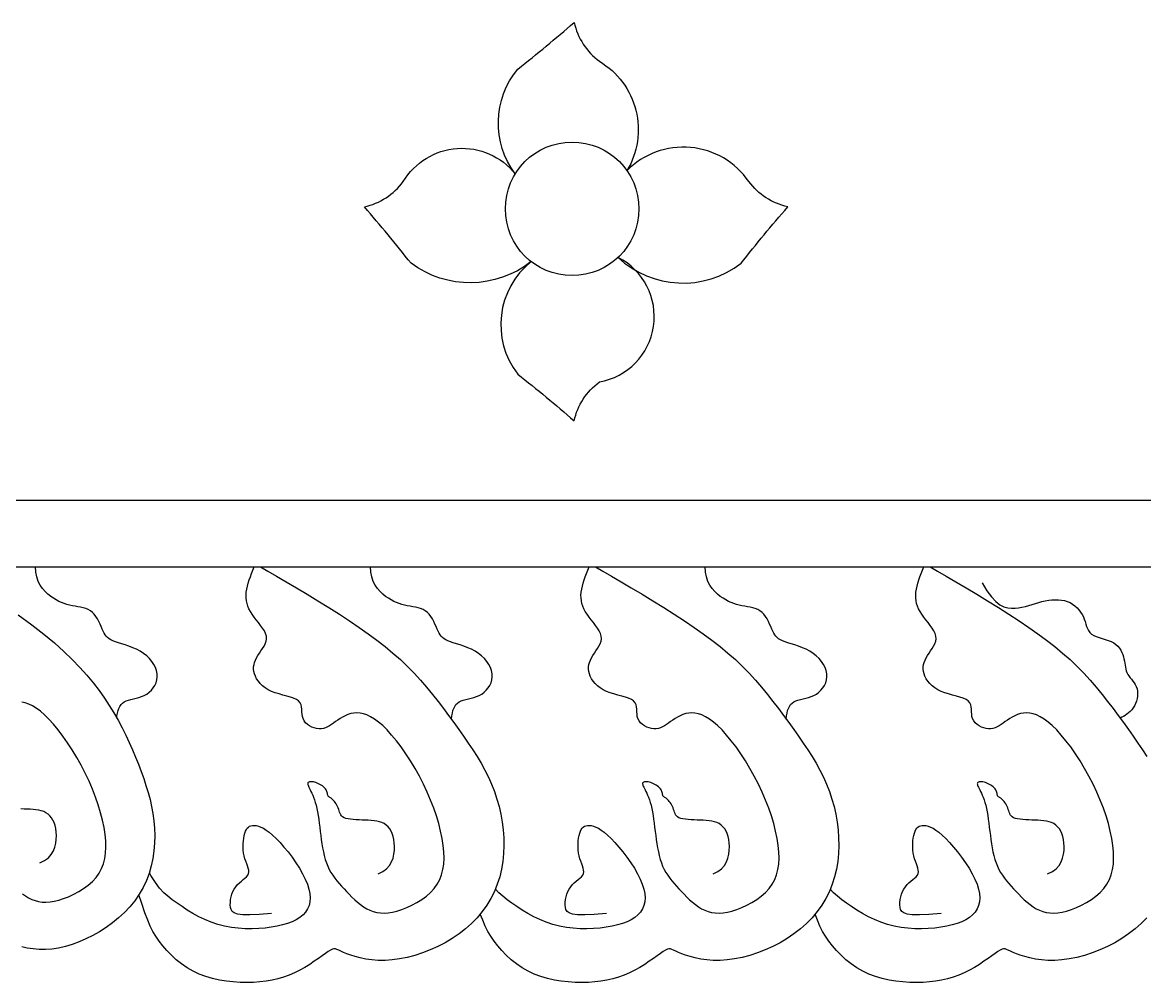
# Model space of a CAD drawing. Extents: x 1546 to 2300, y 2585 to 3453.
# Drawn here: x 1977.7 to 2144, y 2771.5 to 2913.7 of the extents above; entities that cross this region are included whole.
import ezdxf

# ---------------------------------------------------------------- set-up
doc = ezdxf.new("R2010")
doc.units = 0
doc.header["$LTSCALE"] = 100
doc.header["$MEASUREMENT"] = 0
for name, color, linetype in [('3', 3, 'CONTINUOUS'), ('4', 4, 'CONTINUOUS'), ('7', 7, 'CONTINUOUS')]:
    doc.layers.add(name, color=color, linetype=linetype)

msp = doc.modelspace()

# ---------------------------------------------------------------- linework, layer by layer
at = {"layer": '3'}
for points in [[(1991.67, 2810.67), (1991.71, 2811), (1991.78, 2811.4), (1991.87, 2811.77), (1991.99, 2812.1), (1992.13, 2812.4), (1992.31, 2812.66), (1992.52, 2812.88), (1992.77, 2813.06), (1993.07, 2813.2), (1993.4, 2813.32), (1993.77, 2813.41), (1994.15, 2813.5), (1994.55, 2813.59), (1994.95, 2813.7), (1995.35, 2813.84), (1995.75, 2814.01), (1996.13, 2814.22), (1996.48, 2814.49), (1996.81, 2814.79), (1997.09, 2815.13), (1997.33, 2815.5), (1997.51, 2815.9), (1997.64, 2816.32), (1997.69, 2816.76), (1997.67, 2817.22), (1997.57, 2817.69), (1997.41, 2818.16), (1997.18, 2818.62), (1996.88, 2819.07), (1996.53, 2819.49), (1996.12, 2819.89), (1995.66, 2820.25), (1995.16, 2820.57), (1994.62, 2820.85), (1994.06, 2821.09), (1993.49, 2821.31), (1992.94, 2821.5), (1992.41, 2821.67), (1991.92, 2821.83), (1991.48, 2821.97), (1991.11, 2822.12), (1990.8, 2822.26), (1990.54, 2822.42), (1990.32, 2822.59), (1990.13, 2822.78), (1989.97, 2822.99), (1989.82, 2823.24), (1989.67, 2823.52), (1989.52, 2823.85), (1989.37, 2824.21), (1989.2, 2824.59), (1989.02, 2824.97), (1988.82, 2825.35), (1988.6, 2825.71), (1988.35, 2826.04), (1988.08, 2826.32), (1987.77, 2826.55), (1987.44, 2826.74), (1987.08, 2826.88), (1986.7, 2827), (1986.31, 2827.09), (1985.91, 2827.16), (1985.51, 2827.24), (1985.1, 2827.31), (1984.7, 2827.4), (1984.3, 2827.5), (1983.9, 2827.63), (1983.5, 2827.78), (1983.11, 2827.95), (1982.7, 2828.16), (1982.3, 2828.41), (1981.89, 2828.69), (1981.48, 2829.02), (1981.07, 2829.4), (1980.69, 2829.84), (1980.35, 2830.34), (1980.05, 2830.92), (1979.83, 2831.57), (1979.68, 2832.3), (1979.63, 2833.13)], [(2030.4, 2787.58), (2031.1, 2787.92), (2031.66, 2788.33), (2032.09, 2788.81), (2032.4, 2789.35), (2032.62, 2789.91), (2032.76, 2790.49), (2032.82, 2791.06), (2032.84, 2791.63), (2032.81, 2792.16), (2032.75, 2792.66), (2032.64, 2793.12), (2032.51, 2793.54), (2032.33, 2793.93), (2032.13, 2794.27), (2031.88, 2794.56), (2031.61, 2794.81), (2031.3, 2795.02), (2030.97, 2795.18), (2030.6, 2795.3), (2030.22, 2795.39), (2029.81, 2795.45), (2029.39, 2795.5), (2028.95, 2795.53), (2028.51, 2795.55), (2028.05, 2795.56), (2027.6, 2795.58), (2027.15, 2795.59), (2026.72, 2795.62), (2026.32, 2795.66), (2025.95, 2795.72), (2025.63, 2795.79), (2025.36, 2795.89), (2025.14, 2796.02), (2024.98, 2796.17), (2024.86, 2796.34), (2024.77, 2796.53), (2024.69, 2796.73), (2024.63, 2796.93), (2024.57, 2797.14), (2024.5, 2797.35), (2024.41, 2797.56), (2024.3, 2797.76), (2024.18, 2797.96), (2024.05, 2798.14), (2023.92, 2798.3), (2023.79, 2798.45), (2023.67, 2798.58), (2023.55, 2798.69), (2023.44, 2798.78), (2023.35, 2798.84), (2023.26, 2798.9), (2023.19, 2798.94), (2023.12, 2798.99), (2023.07, 2799.04), (2023.02, 2799.09), (2022.99, 2799.16), (2022.96, 2799.25), (2022.93, 2799.36), (2022.91, 2799.48), (2022.87, 2799.62), (2022.83, 2799.76), (2022.78, 2799.9), (2022.7, 2800.05), (2022.6, 2800.2), (2022.47, 2800.34), (2022.32, 2800.48), (2022.15, 2800.61), (2021.97, 2800.73), (2021.78, 2800.84), (2021.58, 2800.94), (2021.37, 2801.03), (2021.18, 2801.1), (2020.99, 2801.16), (2020.81, 2801.2), (2020.64, 2801.22), (2020.49, 2801.24), (2020.35, 2801.23), (2020.23, 2801.22), (2020.13, 2801.19), (2020.06, 2801.14), (2020, 2801.09), (2019.97, 2801.02), (2019.97, 2800.94), (2019.98, 2800.84), (2020.02, 2800.72), (2020.07, 2800.58), (2020.14, 2800.42), (2020.23, 2800.24), (2020.33, 2800.03), (2020.45, 2799.8), (2020.58, 2799.54), (2020.71, 2799.25), (2020.84, 2798.93), (2020.97, 2798.57), (2021.1, 2798.17), (2021.22, 2797.74), (2021.33, 2797.27), (2021.43, 2796.76), (2021.51, 2796.23), (2021.6, 2795.66), (2021.68, 2795.08), (2021.75, 2794.48), (2021.83, 2793.88), (2021.91, 2793.26), (2021.99, 2792.65), (2022.08, 2792.04), (2022.18, 2791.44), (2022.3, 2790.85), (2022.43, 2790.28), (2022.58, 2789.73), (2022.75, 2789.2), (2022.94, 2788.7), (2023.17, 2788.23), (2023.42, 2787.79), (2023.69, 2787.37), (2023.99, 2786.96), (2024.31, 2786.56), (2024.64, 2786.17), (2024.99, 2785.78), (2025.36, 2785.38), (2025.74, 2784.97), (2026.13, 2784.56), (2026.53, 2784.15), (2026.94, 2783.75), (2027.37, 2783.37), (2027.81, 2783.02), (2028.26, 2782.69), (2028.72, 2782.41), (2029.2, 2782.18), (2029.69, 2781.99), (2030.2, 2781.86), (2030.74, 2781.79), (2031.3, 2781.77), (2031.9, 2781.81), (2032.53, 2781.91), (2033.2, 2782.07), (2033.92, 2782.29), (2034.66, 2782.58), (2035.41, 2782.93), (2036.16, 2783.33), (2036.88, 2783.78), (2037.56, 2784.28), (2038.18, 2784.83), (2038.72, 2785.43), (2039.18, 2786.06), (2039.54, 2786.74), (2039.82, 2787.46), (2040.02, 2788.23), (2040.14, 2789.04), (2040.18, 2789.91), (2040.15, 2790.83), (2040.06, 2791.8), (2039.9, 2792.83), (2039.67, 2793.9), (2039.39, 2795.02), (2039.05, 2796.17), (2038.65, 2797.33), (2038.19, 2798.52), (2037.68, 2799.7), (2037.13, 2800.89), (2036.52, 2802.06), (2035.88, 2803.2), (2035.21, 2804.31), (2034.51, 2805.38), (2033.81, 2806.38), (2033.11, 2807.31), (2032.41, 2808.15), (2031.74, 2808.9), (2031.09, 2809.54), (2030.47, 2810.07), (2029.87, 2810.51), (2029.3, 2810.86), (2028.76, 2811.12), (2028.23, 2811.3), (2027.73, 2811.4), (2027.26, 2811.44), (2026.8, 2811.41), (2026.36, 2811.32), (2025.94, 2811.19), (2025.54, 2811.02), (2025.15, 2810.82), (2024.79, 2810.6), (2024.44, 2810.37), (2024.11, 2810.14), (2023.79, 2809.92), (2023.49, 2809.72), (2023.19, 2809.53), (2022.9, 2809.36), (2022.6, 2809.23), (2022.3, 2809.13), (2021.98, 2809.08), (2021.65, 2809.07), (2021.3, 2809.11), (2020.95, 2809.2), (2020.59, 2809.34), (2020.26, 2809.51), (2019.94, 2809.73), (2019.67, 2809.98), (2019.44, 2810.27), (2019.28, 2810.58), (2019.18, 2810.91), (2019.14, 2811.26), (2019.12, 2811.61), (2019.1, 2811.97), (2019.07, 2812.31), (2019, 2812.64), (2018.86, 2812.94), (2018.63, 2813.2), (2018.31, 2813.42), (2017.89, 2813.61), (2017.41, 2813.78), (2016.87, 2813.93), (2016.31, 2814.08), (2015.73, 2814.24), (2015.16, 2814.42), (2014.62, 2814.62), (2014.13, 2814.87), (2013.69, 2815.15), (2013.29, 2815.46), (2012.95, 2815.79), (2012.66, 2816.13), (2012.41, 2816.49), (2012.22, 2816.85), (2012.08, 2817.21), (2011.99, 2817.56), (2011.96, 2817.9), (2011.96, 2818.24), (2012.02, 2818.58), (2012.11, 2818.91), (2012.24, 2819.25), (2012.4, 2819.58), (2012.6, 2819.92), (2012.82, 2820.26), (2013.05, 2820.61), (2013.29, 2820.96), (2013.5, 2821.31), (2013.68, 2821.68), (2013.81, 2822.05), (2013.87, 2822.42), (2013.85, 2822.81), (2013.74, 2823.2), (2013.55, 2823.59), (2013.3, 2824), (2013, 2824.4), (2012.68, 2824.81), (2012.35, 2825.22), (2012.03, 2825.63), (2011.74, 2826.04), (2011.48, 2826.44), (2011.27, 2826.84), (2011.11, 2827.24), (2010.98, 2827.64), (2010.9, 2828.05), (2010.85, 2828.46), (2010.84, 2828.88), (2010.87, 2829.31), (2010.94, 2829.75), (2011.04, 2830.2), (2011.16, 2830.66), (2011.31, 2831.13), (2011.48, 2831.61), (2011.66, 2832.09), (2011.84, 2832.57), (2012.04, 2833.05)], [(2041.28, 2810.46), (2041.28, 2810.56), (2041.34, 2811), (2041.41, 2811.4), (2041.5, 2811.77), (2041.62, 2812.1), (2041.76, 2812.4), (2041.94, 2812.66), (2042.15, 2812.88), (2042.41, 2813.06), (2042.7, 2813.2), (2043.03, 2813.32), (2043.4, 2813.41), (2043.78, 2813.5), (2044.18, 2813.59), (2044.58, 2813.7), (2044.98, 2813.84), (2045.38, 2814.01), (2045.76, 2814.22), (2046.11, 2814.49), (2046.44, 2814.79), (2046.72, 2815.13), (2046.96, 2815.5), (2047.14, 2815.9), (2047.27, 2816.32), (2047.32, 2816.76), (2047.3, 2817.22), (2047.2, 2817.69), (2047.04, 2818.16), (2046.81, 2818.62), (2046.51, 2819.07), (2046.16, 2819.49), (2045.75, 2819.89), (2045.29, 2820.25), (2044.79, 2820.57), (2044.25, 2820.85), (2043.69, 2821.09), (2043.12, 2821.31), (2042.57, 2821.5), (2042.04, 2821.67), (2041.55, 2821.83), (2041.11, 2821.97), (2040.74, 2822.12), (2040.43, 2822.26), (2040.17, 2822.42), (2039.95, 2822.59), (2039.76, 2822.78), (2039.6, 2822.99), (2039.45, 2823.24), (2039.3, 2823.52), (2039.15, 2823.85), (2039, 2824.21), (2038.83, 2824.59), (2038.65, 2824.97), (2038.45, 2825.35), (2038.23, 2825.71), (2037.98, 2826.04), (2037.71, 2826.32), (2037.4, 2826.55), (2037.07, 2826.74), (2036.71, 2826.88), (2036.33, 2827), (2035.94, 2827.09), (2035.54, 2827.16), (2035.14, 2827.24), (2034.73, 2827.31), (2034.33, 2827.4), (2033.93, 2827.5), (2033.53, 2827.63), (2033.13, 2827.78), (2032.74, 2827.95), (2032.33, 2828.16), (2031.93, 2828.41), (2031.52, 2828.69), (2031.11, 2829.02), (2030.7, 2829.4), (2030.32, 2829.84), (2029.98, 2830.34), (2029.68, 2830.92), (2029.46, 2831.57), (2029.31, 2832.3), (2029.26, 2833.13)], [(2080.03, 2787.58), (2080.73, 2787.92), (2081.29, 2788.33), (2081.72, 2788.81), (2082.03, 2789.35), (2082.25, 2789.91), (2082.39, 2790.49), (2082.45, 2791.06), (2082.47, 2791.63), (2082.44, 2792.16), (2082.38, 2792.66), (2082.27, 2793.12), (2082.14, 2793.54), (2081.96, 2793.93), (2081.76, 2794.27), (2081.51, 2794.56), (2081.24, 2794.81), (2080.93, 2795.02), (2080.6, 2795.18), (2080.23, 2795.3), (2079.85, 2795.39), (2079.44, 2795.45), (2079.02, 2795.5), (2078.58, 2795.53), (2078.14, 2795.55), (2077.68, 2795.56), (2077.23, 2795.58), (2076.78, 2795.59), (2076.35, 2795.62), (2075.95, 2795.66), (2075.58, 2795.72), (2075.26, 2795.79), (2074.99, 2795.89), (2074.78, 2796.02), (2074.61, 2796.17), (2074.49, 2796.34), (2074.4, 2796.53), (2074.32, 2796.73), (2074.26, 2796.93), (2074.2, 2797.14), (2074.13, 2797.35), (2074.04, 2797.56), (2073.93, 2797.76), (2073.81, 2797.96), (2073.68, 2798.14), (2073.55, 2798.3), (2073.42, 2798.45), (2073.3, 2798.58), (2073.18, 2798.69), (2073.07, 2798.78), (2072.98, 2798.84), (2072.89, 2798.9), (2072.82, 2798.94), (2072.75, 2798.99), (2072.7, 2799.04), (2072.65, 2799.09), (2072.62, 2799.16), (2072.59, 2799.25), (2072.56, 2799.36), (2072.54, 2799.48), (2072.5, 2799.62), (2072.46, 2799.76), (2072.41, 2799.9), (2072.33, 2800.05), (2072.23, 2800.2), (2072.1, 2800.34), (2071.95, 2800.48), (2071.78, 2800.61), (2071.6, 2800.73), (2071.41, 2800.84), (2071.21, 2800.94), (2071, 2801.03), (2070.81, 2801.1), (2070.62, 2801.16), (2070.44, 2801.2), (2070.27, 2801.22), (2070.12, 2801.24), (2069.98, 2801.23), (2069.86, 2801.22), (2069.76, 2801.19), (2069.69, 2801.14), (2069.63, 2801.09), (2069.6, 2801.02), (2069.6, 2800.94), (2069.61, 2800.84), (2069.65, 2800.72), (2069.7, 2800.58), (2069.77, 2800.42), (2069.86, 2800.24), (2069.96, 2800.03), (2070.08, 2799.8), (2070.21, 2799.54), (2070.34, 2799.25), (2070.47, 2798.93), (2070.6, 2798.57), (2070.73, 2798.17), (2070.85, 2797.74), (2070.96, 2797.27), (2071.06, 2796.76), (2071.14, 2796.23), (2071.23, 2795.66), (2071.31, 2795.08), (2071.38, 2794.48), (2071.46, 2793.88), (2071.54, 2793.26), (2071.62, 2792.65), (2071.71, 2792.04), (2071.81, 2791.44), (2071.93, 2790.85), (2072.06, 2790.28), (2072.21, 2789.73), (2072.38, 2789.2), (2072.57, 2788.7), (2072.8, 2788.23), (2073.05, 2787.79), (2073.32, 2787.37), (2073.62, 2786.96), (2073.94, 2786.56), (2074.27, 2786.17), (2074.62, 2785.78), (2074.99, 2785.38), (2075.37, 2784.97), (2075.76, 2784.56), (2076.16, 2784.15), (2076.57, 2783.75), (2077, 2783.37), (2077.44, 2783.02), (2077.89, 2782.69), (2078.35, 2782.41), (2078.83, 2782.18), (2079.32, 2781.99), (2079.83, 2781.86), (2080.37, 2781.79), (2080.93, 2781.77), (2081.53, 2781.81), (2082.16, 2781.91), (2082.83, 2782.07), (2083.55, 2782.29), (2084.29, 2782.58), (2085.04, 2782.93), (2085.79, 2783.33), (2086.51, 2783.78), (2087.19, 2784.28), (2087.81, 2784.83), (2088.35, 2785.43), (2088.81, 2786.06), (2089.17, 2786.74), (2089.45, 2787.46), (2089.65, 2788.23), (2089.77, 2789.04), (2089.81, 2789.91), (2089.78, 2790.83), (2089.69, 2791.8), (2089.53, 2792.83), (2089.3, 2793.9), (2089.02, 2795.02), (2088.68, 2796.17), (2088.28, 2797.33), (2087.82, 2798.52), (2087.31, 2799.7), (2086.76, 2800.89), (2086.15, 2802.06), (2085.51, 2803.2), (2084.84, 2804.31), (2084.14, 2805.38), (2083.44, 2806.38), (2082.74, 2807.31), (2082.04, 2808.15), (2081.37, 2808.9), (2080.72, 2809.54), (2080.1, 2810.07), (2079.5, 2810.51), (2078.93, 2810.86), (2078.39, 2811.12), (2077.86, 2811.3), (2077.36, 2811.4), (2076.89, 2811.44), (2076.43, 2811.41), (2075.99, 2811.32), (2075.57, 2811.19), (2075.17, 2811.02), (2074.78, 2810.82), (2074.42, 2810.6), (2074.07, 2810.37), (2073.74, 2810.14), (2073.42, 2809.92), (2073.12, 2809.72), (2072.82, 2809.53), (2072.53, 2809.36), (2072.23, 2809.23), (2071.93, 2809.13), (2071.61, 2809.08), (2071.28, 2809.07), (2070.93, 2809.11), (2070.58, 2809.2), (2070.22, 2809.34), (2069.89, 2809.51), (2069.57, 2809.73), (2069.3, 2809.98), (2069.07, 2810.27), (2068.91, 2810.58), (2068.81, 2810.91), (2068.77, 2811.26), (2068.75, 2811.61), (2068.73, 2811.97), (2068.7, 2812.31), (2068.63, 2812.64), (2068.49, 2812.94), (2068.26, 2813.2), (2067.94, 2813.42), (2067.52, 2813.61), (2067.04, 2813.78), (2066.5, 2813.93), (2065.94, 2814.08), (2065.36, 2814.24), (2064.79, 2814.42), (2064.26, 2814.62), (2063.76, 2814.87), (2063.32, 2815.15), (2062.92, 2815.46), (2062.58, 2815.79), (2062.29, 2816.13), (2062.04, 2816.49), (2061.85, 2816.85), (2061.71, 2817.21), (2061.62, 2817.56), (2061.59, 2817.9), (2061.6, 2818.24), (2061.65, 2818.58), (2061.74, 2818.91), (2061.87, 2819.25), (2062.03, 2819.58), (2062.23, 2819.92), (2062.45, 2820.26), (2062.69, 2820.61), (2062.92, 2820.96), (2063.13, 2821.31), (2063.31, 2821.68), (2063.44, 2822.05), (2063.5, 2822.42), (2063.48, 2822.81), (2063.37, 2823.2), (2063.18, 2823.59), (2062.93, 2824), (2062.63, 2824.4), (2062.31, 2824.81), (2061.98, 2825.22), (2061.66, 2825.63), (2061.37, 2826.04), (2061.11, 2826.44), (2060.9, 2826.84), (2060.74, 2827.24), (2060.61, 2827.64), (2060.53, 2828.05), (2060.48, 2828.46), (2060.47, 2828.88), (2060.5, 2829.31), (2060.57, 2829.75), (2060.67, 2830.2), (2060.79, 2830.66), (2060.94, 2831.13), (2061.11, 2831.61), (2061.29, 2832.09), (2061.47, 2832.57), (2061.67, 2833.05)], [(2090.87, 2810.51), (2090.88, 2810.56), (2090.93, 2811), (2091, 2811.4), (2091.09, 2811.77), (2091.21, 2812.1), (2091.35, 2812.4), (2091.53, 2812.66), (2091.74, 2812.88), (2092, 2813.06), (2092.29, 2813.2), (2092.62, 2813.32), (2092.99, 2813.41), (2093.37, 2813.5), (2093.77, 2813.59), (2094.17, 2813.7), (2094.58, 2813.84), (2094.97, 2814.01), (2095.35, 2814.22), (2095.7, 2814.49), (2096.03, 2814.79), (2096.31, 2815.13), (2096.55, 2815.5), (2096.73, 2815.9), (2096.86, 2816.32), (2096.91, 2816.76), (2096.89, 2817.22), (2096.79, 2817.69), (2096.63, 2818.16), (2096.4, 2818.62), (2096.1, 2819.07), (2095.75, 2819.49), (2095.34, 2819.89), (2094.88, 2820.25), (2094.38, 2820.57), (2093.84, 2820.85), (2093.28, 2821.09), (2092.71, 2821.31), (2092.16, 2821.5), (2091.63, 2821.67), (2091.14, 2821.83), (2090.7, 2821.97), (2090.33, 2822.12), (2090.02, 2822.26), (2089.76, 2822.42), (2089.54, 2822.59), (2089.35, 2822.78), (2089.19, 2822.99), (2089.04, 2823.24), (2088.89, 2823.52), (2088.74, 2823.85), (2088.59, 2824.21), (2088.42, 2824.59), (2088.24, 2824.97), (2088.04, 2825.35), (2087.82, 2825.71), (2087.57, 2826.04), (2087.3, 2826.32), (2086.99, 2826.55), (2086.66, 2826.74), (2086.3, 2826.88), (2085.92, 2827), (2085.53, 2827.09), (2085.13, 2827.16), (2084.73, 2827.24), (2084.32, 2827.31), (2083.92, 2827.4), (2083.52, 2827.5), (2083.12, 2827.63), (2082.73, 2827.78), (2082.33, 2827.95), (2081.93, 2828.16), (2081.52, 2828.41), (2081.11, 2828.69), (2080.7, 2829.02), (2080.29, 2829.4), (2079.91, 2829.84), (2079.57, 2830.34), (2079.27, 2830.92), (2079.05, 2831.57), (2078.9, 2832.3), (2078.85, 2833.13)], [(2129.62, 2787.58), (2130.32, 2787.92), (2130.88, 2788.33), (2131.31, 2788.81), (2131.63, 2789.35), (2131.84, 2789.91), (2131.98, 2790.49), (2132.05, 2791.06), (2132.06, 2791.63), (2132.03, 2792.16), (2131.97, 2792.66), (2131.87, 2793.12), (2131.73, 2793.54), (2131.55, 2793.93), (2131.35, 2794.27), (2131.1, 2794.56), (2130.83, 2794.81), (2130.52, 2795.02), (2130.19, 2795.18), (2129.83, 2795.3), (2129.44, 2795.39), (2129.03, 2795.45), (2128.61, 2795.5), (2128.17, 2795.53), (2127.73, 2795.55), (2127.27, 2795.56), (2126.82, 2795.58), (2126.37, 2795.59), (2125.94, 2795.62), (2125.54, 2795.66), (2125.17, 2795.72), (2124.85, 2795.79), (2124.58, 2795.89), (2124.37, 2796.02), (2124.2, 2796.17), (2124.08, 2796.34), (2123.99, 2796.53), (2123.91, 2796.73), (2123.85, 2796.93), (2123.79, 2797.14), (2123.72, 2797.35), (2123.63, 2797.56), (2123.52, 2797.76), (2123.4, 2797.96), (2123.28, 2798.14), (2123.15, 2798.3), (2123.01, 2798.45), (2122.89, 2798.58), (2122.77, 2798.69), (2122.66, 2798.78), (2122.57, 2798.84), (2122.48, 2798.9), (2122.41, 2798.94), (2122.34, 2798.99), (2122.29, 2799.04), (2122.25, 2799.09), (2122.21, 2799.16), (2122.18, 2799.25), (2122.15, 2799.36), (2122.13, 2799.48), (2122.1, 2799.62), (2122.05, 2799.76), (2122, 2799.9), (2121.92, 2800.05), (2121.82, 2800.2), (2121.69, 2800.34), (2121.54, 2800.48), (2121.37, 2800.61), (2121.19, 2800.73), (2121, 2800.84), (2120.8, 2800.94), (2120.6, 2801.03), (2120.4, 2801.1), (2120.21, 2801.16), (2120.03, 2801.2), (2119.86, 2801.22), (2119.71, 2801.24), (2119.57, 2801.23), (2119.45, 2801.22), (2119.35, 2801.19), (2119.28, 2801.14), (2119.22, 2801.09), (2119.2, 2801.02), (2119.19, 2800.94), (2119.2, 2800.84), (2119.24, 2800.72), (2119.29, 2800.58), (2119.36, 2800.42), (2119.45, 2800.24), (2119.55, 2800.03), (2119.67, 2799.8), (2119.8, 2799.54), (2119.93, 2799.25), (2120.06, 2798.93), (2120.2, 2798.57), (2120.32, 2798.17), (2120.44, 2797.74), (2120.55, 2797.27), (2120.65, 2796.76), (2120.74, 2796.23), (2120.82, 2795.66), (2120.9, 2795.08), (2120.97, 2794.48), (2121.05, 2793.88), (2121.13, 2793.26), (2121.21, 2792.65), (2121.3, 2792.04), (2121.41, 2791.44), (2121.52, 2790.85), (2121.65, 2790.28), (2121.8, 2789.73), (2121.97, 2789.2), (2122.17, 2788.7), (2122.39, 2788.23), (2122.64, 2787.79), (2122.91, 2787.37), (2123.21, 2786.96), (2123.53, 2786.56), (2123.86, 2786.17), (2124.21, 2785.78), (2124.58, 2785.38), (2124.96, 2784.97), (2125.35, 2784.56), (2125.75, 2784.15), (2126.16, 2783.75), (2126.59, 2783.37), (2127.03, 2783.02), (2127.48, 2782.69), (2127.94, 2782.41), (2128.42, 2782.18), (2128.91, 2781.99), (2129.42, 2781.86), (2129.96, 2781.79), (2130.52, 2781.77), (2131.12, 2781.81), (2131.75, 2781.91), (2132.43, 2782.07), (2133.14, 2782.29), (2133.88, 2782.58), (2134.63, 2782.93), (2135.38, 2783.33), (2136.1, 2783.78), (2136.78, 2784.28), (2137.4, 2784.83), (2137.94, 2785.43), (2138.4, 2786.06), (2138.76, 2786.74), (2139.04, 2787.46), (2139.24, 2788.23), (2139.36, 2789.04), (2139.4, 2789.91), (2139.38, 2790.83), (2139.28, 2791.8), (2139.12, 2792.83), (2138.89, 2793.9), (2138.61, 2795.02), (2138.27, 2796.17), (2137.87, 2797.33), (2137.41, 2798.52), (2136.91, 2799.7), (2136.35, 2800.89), (2135.74, 2802.06), (2135.1, 2803.2), (2134.43, 2804.31), (2133.73, 2805.38), (2133.03, 2806.38), (2132.33, 2807.31), (2131.63, 2808.15), (2130.96, 2808.9), (2130.31, 2809.54), (2129.69, 2810.07), (2129.09, 2810.51), (2128.52, 2810.86), (2127.98, 2811.12), (2127.46, 2811.3), (2126.96, 2811.4), (2126.48, 2811.44), (2126.02, 2811.41), (2125.58, 2811.32), (2125.16, 2811.19), (2124.76, 2811.02), (2124.37, 2810.82), (2124.01, 2810.6), (2123.66, 2810.37), (2123.33, 2810.14), (2123.01, 2809.92), (2122.71, 2809.72), (2122.41, 2809.53), (2122.12, 2809.36), (2121.82, 2809.23), (2121.52, 2809.13), (2121.2, 2809.08), (2120.87, 2809.07), (2120.52, 2809.11), (2120.17, 2809.2), (2119.82, 2809.34), (2119.48, 2809.51), (2119.16, 2809.73), (2118.89, 2809.98), (2118.67, 2810.27), (2118.5, 2810.58), (2118.4, 2810.91), (2118.36, 2811.26), (2118.34, 2811.61), (2118.32, 2811.97), (2118.29, 2812.31), (2118.22, 2812.64), (2118.08, 2812.94), (2117.86, 2813.2), (2117.53, 2813.42), (2117.11, 2813.61), (2116.63, 2813.78), (2116.09, 2813.93), (2115.53, 2814.08), (2114.95, 2814.24), (2114.38, 2814.42), (2113.85, 2814.62), (2113.35, 2814.87), (2112.91, 2815.15), (2112.51, 2815.46), (2112.17, 2815.79), (2111.88, 2816.13), (2111.63, 2816.49), (2111.44, 2816.85), (2111.3, 2817.21), (2111.22, 2817.56), (2111.18, 2817.9), (2111.19, 2818.24), (2111.24, 2818.58), (2111.33, 2818.91), (2111.46, 2819.25), (2111.62, 2819.58), (2111.82, 2819.92), (2112.04, 2820.26), (2112.28, 2820.61), (2112.51, 2820.96), (2112.72, 2821.31), (2112.9, 2821.68), (2113.03, 2822.05), (2113.09, 2822.42), (2113.07, 2822.81), (2112.96, 2823.2), (2112.77, 2823.59), (2112.52, 2824), (2112.22, 2824.4), (2111.9, 2824.81), (2111.57, 2825.22), (2111.25, 2825.63), (2110.96, 2826.04), (2110.71, 2826.44), (2110.5, 2826.84), (2110.33, 2827.24), (2110.2, 2827.64), (2110.12, 2828.05), (2110.07, 2828.46), (2110.07, 2828.88), (2110.1, 2829.31), (2110.16, 2829.75), (2110.26, 2830.2), (2110.38, 2830.66), (2110.53, 2831.13), (2110.7, 2831.61), (2110.88, 2832.09), (2111.07, 2832.57), (2111.26, 2833.05)], [(2119.92, 2830.7), (2120.63, 2829.52), (2121.3, 2828.61), (2121.94, 2827.93), (2122.55, 2827.46), (2123.14, 2827.16), (2123.7, 2827), (2124.25, 2826.94), (2124.78, 2826.96), (2125.3, 2827.01), (2125.81, 2827.11), (2126.32, 2827.22), (2126.82, 2827.36), (2127.31, 2827.5), (2127.8, 2827.65), (2128.29, 2827.79), (2128.78, 2827.92), (2129.27, 2828.03), (2129.77, 2828.11), (2130.25, 2828.17), (2130.74, 2828.2), (2131.21, 2828.2), (2131.67, 2828.15), (2132.11, 2828.07), (2132.53, 2827.94), (2132.93, 2827.77), (2133.3, 2827.56), (2133.65, 2827.3), (2133.97, 2827.02), (2134.26, 2826.71), (2134.51, 2826.38), (2134.73, 2826.03), (2134.91, 2825.67), (2135.05, 2825.31), (2135.17, 2824.95), (2135.28, 2824.59), (2135.38, 2824.25), (2135.51, 2823.92), (2135.66, 2823.62), (2135.86, 2823.35), (2136.11, 2823.11), (2136.44, 2822.9), (2136.82, 2822.73), (2137.24, 2822.58), (2137.69, 2822.44), (2138.15, 2822.3), (2138.6, 2822.15), (2139.02, 2821.99), (2139.41, 2821.8), (2139.74, 2821.57), (2140.03, 2821.31), (2140.26, 2821.02), (2140.46, 2820.72), (2140.62, 2820.4), (2140.75, 2820.07), (2140.85, 2819.74), (2140.93, 2819.42), (2140.99, 2819.1), (2141.05, 2818.79), (2141.09, 2818.5), (2141.14, 2818.21), (2141.2, 2817.93), (2141.27, 2817.66), (2141.37, 2817.4), (2141.49, 2817.14), (2141.65, 2816.9), (2141.83, 2816.65), (2142.03, 2816.41), (2142.23, 2816.15), (2142.42, 2815.89), (2142.6, 2815.62), (2142.75, 2815.32), (2142.86, 2815), (2142.93, 2814.66), (2142.95, 2814.3), (2142.93, 2813.92), (2142.87, 2813.55), (2142.77, 2813.17), (2142.64, 2812.81), (2142.48, 2812.47), (2142.3, 2812.16), (2142.08, 2811.88), (2141.85, 2811.63), (2141.61, 2811.42), (2141.35, 2811.23), (2141.09, 2811.06), (2140.84, 2810.91), (2140.59, 2810.78), (2140.35, 2810.66)], [(1977.7, 2784.64), (1978.15, 2784.32), (1978.61, 2784.03), (1979.09, 2783.8), (1979.58, 2783.62), (1980.09, 2783.49), (1980.63, 2783.41), (1981.19, 2783.39), (1981.79, 2783.43), (1982.42, 2783.53), (1983.09, 2783.69), (1983.81, 2783.92), (1984.55, 2784.2), (1985.3, 2784.55), (1986.05, 2784.95), (1986.77, 2785.4), (1987.45, 2785.91), (1988.07, 2786.46), (1988.61, 2787.05), (1989.07, 2787.68), (1989.43, 2788.36), (1989.71, 2789.08), (1989.91, 2789.85), (1990.03, 2790.66), (1990.07, 2791.53), (1990.04, 2792.45), (1989.95, 2793.42), (1989.79, 2794.45), (1989.56, 2795.53), (1989.28, 2796.64), (1988.93, 2797.79), (1988.53, 2798.96), (1988.08, 2800.14), (1987.57, 2801.33), (1987.02, 2802.51), (1986.41, 2803.68), (1985.77, 2804.83), (1985.09, 2805.94), (1984.4, 2807), (1983.7, 2808), (1983, 2808.93), (1982.3, 2809.77), (1981.63, 2810.52), (1980.98, 2811.16), (1980.36, 2811.7), (1979.76, 2812.14), (1979.19, 2812.48), (1978.65, 2812.74), (1978.12, 2812.92), (1977.62, 2813.03)], [(1980.29, 2789.2), (1980.99, 2789.54), (1981.55, 2789.96), (1981.98, 2790.44), (1982.29, 2790.97), (1982.51, 2791.53), (1982.65, 2792.11), (1982.71, 2792.69), (1982.73, 2793.25), (1982.7, 2793.78), (1982.63, 2794.28), (1982.53, 2794.74), (1982.4, 2795.17), (1982.22, 2795.55), (1982.01, 2795.89), (1981.77, 2796.19), (1981.5, 2796.44), (1981.19, 2796.64), (1980.86, 2796.8), (1980.49, 2796.92), (1980.11, 2797.01), (1979.7, 2797.08), (1979.28, 2797.12), (1978.84, 2797.15), (1978.39, 2797.17), (1977.94, 2797.18), (1977.48, 2797.2)], [(2014.61, 2781.71), (2012.8, 2781.57), (2011.39, 2781.51), (2010.34, 2781.53), (2009.59, 2781.63), (2009.08, 2781.8), (2008.78, 2782.02), (2008.61, 2782.3), (2008.53, 2782.62), (2008.5, 2782.97), (2008.51, 2783.36), (2008.55, 2783.76), (2008.63, 2784.16), (2008.75, 2784.57), (2008.9, 2784.96), (2009.09, 2785.33), (2009.31, 2785.68), (2009.57, 2785.98), (2009.85, 2786.25), (2010.14, 2786.5), (2010.42, 2786.72), (2010.68, 2786.94), (2010.91, 2787.16), (2011.09, 2787.38), (2011.21, 2787.61), (2011.25, 2787.87), (2011.23, 2788.14), (2011.17, 2788.43), (2011.06, 2788.75), (2010.94, 2789.09), (2010.8, 2789.45), (2010.67, 2789.83), (2010.56, 2790.24), (2010.48, 2790.67), (2010.43, 2791.12), (2010.41, 2791.57), (2010.41, 2792.02), (2010.44, 2792.45), (2010.49, 2792.87), (2010.56, 2793.25), (2010.65, 2793.6), (2010.75, 2793.9), (2010.88, 2794.15), (2011.02, 2794.36), (2011.18, 2794.52), (2011.37, 2794.64), (2011.57, 2794.72), (2011.81, 2794.76), (2012.07, 2794.76), (2012.36, 2794.73), (2012.68, 2794.65), (2013.03, 2794.52), (2013.41, 2794.33), (2013.83, 2794.07), (2014.28, 2793.74), (2014.77, 2793.33), (2015.3, 2792.82), (2015.87, 2792.23), (2016.46, 2791.55), (2017.06, 2790.82), (2017.65, 2790.04), (2018.22, 2789.22), (2018.75, 2788.4), (2019.22, 2787.59), (2019.61, 2786.79), (2019.92, 2786.04), (2020.15, 2785.33), (2020.28, 2784.65), (2020.33, 2784.02), (2020.29, 2783.43), (2020.17, 2782.88), (2019.95, 2782.38), (2019.66, 2781.92), (2019.28, 2781.5), (2018.82, 2781.12), (2018.28, 2780.78), (2017.67, 2780.49), (2016.99, 2780.23), (2016.25, 2780.01), (2015.44, 2779.82), (2014.58, 2779.67), (2013.67, 2779.55), (2012.71, 2779.47), (2011.72, 2779.44), (2010.71, 2779.45), (2009.69, 2779.52), (2008.67, 2779.64), (2007.65, 2779.83), (2006.65, 2780.09), (2005.68, 2780.41), (2004.74, 2780.8), (2003.83, 2781.23), (2002.96, 2781.71), (2002.13, 2782.21), (2001.35, 2782.72), (2000.61, 2783.24), (1999.91, 2783.75), (1999.27, 2784.25), (1998.65, 2784.79), (1998.03, 2785.45), (1997.4, 2786.29), (1996.72, 2787.36), (1996.51, 2787.75)], [(2064.24, 2781.71), (2062.43, 2781.57), (2061.02, 2781.51), (2059.97, 2781.53), (2059.22, 2781.63), (2058.71, 2781.8), (2058.41, 2782.02), (2058.24, 2782.3), (2058.16, 2782.62), (2058.13, 2782.97), (2058.14, 2783.36), (2058.18, 2783.76), (2058.26, 2784.16), (2058.38, 2784.57), (2058.53, 2784.96), (2058.72, 2785.33), (2058.94, 2785.68), (2059.2, 2785.98), (2059.48, 2786.25), (2059.77, 2786.5), (2060.05, 2786.72), (2060.31, 2786.94), (2060.54, 2787.16), (2060.72, 2787.38), (2060.84, 2787.61), (2060.88, 2787.87), (2060.86, 2788.14), (2060.8, 2788.43), (2060.69, 2788.75), (2060.57, 2789.09), (2060.43, 2789.45), (2060.3, 2789.83), (2060.19, 2790.24), (2060.11, 2790.67), (2060.06, 2791.12), (2060.04, 2791.57), (2060.04, 2792.02), (2060.07, 2792.45), (2060.12, 2792.87), (2060.19, 2793.25), (2060.28, 2793.6), (2060.38, 2793.9), (2060.51, 2794.15), (2060.65, 2794.36), (2060.81, 2794.52), (2061, 2794.64), (2061.2, 2794.72), (2061.44, 2794.76), (2061.7, 2794.76), (2061.99, 2794.73), (2062.31, 2794.65), (2062.66, 2794.52), (2063.04, 2794.33), (2063.46, 2794.07), (2063.91, 2793.74), (2064.4, 2793.33), (2064.93, 2792.82), (2065.5, 2792.23), (2066.09, 2791.55), (2066.69, 2790.82), (2067.28, 2790.04), (2067.85, 2789.22), (2068.38, 2788.4), (2068.85, 2787.59), (2069.24, 2786.79), (2069.55, 2786.04), (2069.78, 2785.33), (2069.91, 2784.65), (2069.96, 2784.02), (2069.92, 2783.43), (2069.8, 2782.88), (2069.58, 2782.38), (2069.29, 2781.92), (2068.91, 2781.5), (2068.45, 2781.12), (2067.91, 2780.78), (2067.3, 2780.49), (2066.62, 2780.23), (2065.88, 2780.01), (2065.07, 2779.82), (2064.21, 2779.67), (2063.3, 2779.55), (2062.34, 2779.47), (2061.35, 2779.44), (2060.34, 2779.45), (2059.32, 2779.52), (2058.3, 2779.64), (2057.28, 2779.83), (2056.28, 2780.09), (2055.31, 2780.41), (2054.37, 2780.8), (2053.46, 2781.23), (2052.59, 2781.71), (2051.76, 2782.21), (2050.98, 2782.72), (2050.24, 2783.24), (2049.54, 2783.75), (2048.9, 2784.25), (2048.28, 2784.79), (2047.79, 2785.32)], [(2113.83, 2781.71), (2112.02, 2781.57), (2110.61, 2781.51), (2109.56, 2781.53), (2108.81, 2781.63), (2108.3, 2781.8), (2108, 2782.02), (2107.83, 2782.3), (2107.76, 2782.62), (2107.73, 2782.97), (2107.73, 2783.36), (2107.77, 2783.76), (2107.85, 2784.16), (2107.97, 2784.57), (2108.12, 2784.96), (2108.31, 2785.33), (2108.53, 2785.68), (2108.79, 2785.98), (2109.07, 2786.25), (2109.36, 2786.5), (2109.64, 2786.72), (2109.9, 2786.94), (2110.13, 2787.16), (2110.31, 2787.38), (2110.43, 2787.61), (2110.47, 2787.87), (2110.45, 2788.14), (2110.39, 2788.43), (2110.28, 2788.75), (2110.16, 2789.09), (2110.02, 2789.45), (2109.89, 2789.83), (2109.78, 2790.24), (2109.7, 2790.67), (2109.65, 2791.12), (2109.63, 2791.57), (2109.63, 2792.02), (2109.66, 2792.45), (2109.71, 2792.87), (2109.78, 2793.25), (2109.87, 2793.6), (2109.97, 2793.9), (2110.1, 2794.15), (2110.24, 2794.36), (2110.4, 2794.52), (2110.59, 2794.64), (2110.8, 2794.72), (2111.03, 2794.76), (2111.29, 2794.76), (2111.58, 2794.73), (2111.9, 2794.65), (2112.25, 2794.52), (2112.63, 2794.33), (2113.05, 2794.07), (2113.5, 2793.74), (2113.99, 2793.33), (2114.52, 2792.82), (2115.09, 2792.23), (2115.68, 2791.55), (2116.28, 2790.82), (2116.87, 2790.04), (2117.44, 2789.22), (2117.97, 2788.4), (2118.44, 2787.59), (2118.83, 2786.79), (2119.15, 2786.04), (2119.37, 2785.33), (2119.5, 2784.65), (2119.55, 2784.02), (2119.51, 2783.43), (2119.39, 2782.88), (2119.18, 2782.38), (2118.88, 2781.92), (2118.5, 2781.5), (2118.04, 2781.12), (2117.5, 2780.78), (2116.89, 2780.49), (2116.21, 2780.23), (2115.47, 2780.01), (2114.66, 2779.82), (2113.8, 2779.67), (2112.89, 2779.55), (2111.93, 2779.47), (2110.94, 2779.44), (2109.93, 2779.45), (2108.91, 2779.52), (2107.89, 2779.64), (2106.87, 2779.83), (2105.87, 2780.09), (2104.9, 2780.41), (2103.96, 2780.8), (2103.05, 2781.23), (2102.18, 2781.71), (2101.35, 2782.21), (2100.57, 2782.72), (2099.83, 2783.24), (2099.13, 2783.75), (2098.49, 2784.25), (2097.87, 2784.79), (2097.41, 2785.29)]]:
    msp.add_lwpolyline(points, dxfattribs=at)
at = {"layer": '4'}
for p, q in [((1645.64, 2842.97), (2200.66, 2842.97)), ((1645.64, 2833.05), (2200.66, 2833.05))]:
    msp.add_line(p, q, dxfattribs=at)
for points in [[(2050.73, 2891.3, -0.346657), (2051.1, 2906.83, 0.012574), (2059.45, 2913.74, 0.178413), (2063.19, 2907.98, -0.415149), (2067.28, 2891.77)], [(2053.09, 2878.3, -0.337964), (2035.28, 2878.05, 0.012574), (2028.37, 2886.41, 0.178413), (2034.13, 2890.15, -0.523688), (2050.73, 2891.3, -0.261329)], [(2065.96, 2878.92, 0.367807), (2084.2, 2878.05, -0.012574), (2091.1, 2886.41, -0.178413), (2085.35, 2890.15, 0.471434), (2067.28, 2891.77, 0.267004)], [(2053.09, 2878.3, 0.410161), (2051.1, 2861.62, -0.012574), (2059.45, 2854.72, -0.178413), (2063.19, 2860.47, 0.719874), (2065.96, 2878.92)]]:
    msp.add_lwpolyline(points, format="xyb", dxfattribs=at)
msp.add_circle((2059.16, 2886.12), 9.9, dxfattribs=at)
at = {"layer": '7'}
for points in [[(2012.99, 2833.05), (2014.09, 2832.41), (2015.36, 2831.67), (2016.78, 2830.84), (2018.29, 2829.95), (2019.88, 2829), (2021.49, 2828.02), (2023.1, 2827.03), (2024.67, 2826.04), (2026.17, 2825.06), (2027.59, 2824.1), (2028.94, 2823.15), (2030.23, 2822.2), (2031.45, 2821.25), (2032.61, 2820.29), (2033.71, 2819.32), (2034.76, 2818.33), (2035.75, 2817.31), (2036.69, 2816.28), (2037.6, 2815.24), (2038.46, 2814.18), (2039.29, 2813.13), (2040.09, 2812.07), (2040.86, 2811.03), (2041.62, 2809.99), (2042.36, 2808.97), (2043.08, 2807.97), (2043.77, 2806.97), (2044.44, 2805.97), (2045.08, 2804.97), (2045.68, 2803.97), (2046.24, 2802.95), (2046.76, 2801.91), (2047.23, 2800.85), (2047.65, 2799.76), (2048.02, 2798.66), (2048.33, 2797.54), (2048.59, 2796.41), (2048.8, 2795.26), (2048.94, 2794.1), (2049.02, 2792.94), (2049.04, 2791.77), (2048.99, 2790.59), (2048.88, 2789.43), (2048.68, 2788.28), (2048.42, 2787.14), (2048.07, 2786.03), (2047.64, 2784.96), (2047.13, 2783.92), (2046.53, 2782.92), (2045.84, 2781.98), (2045.08, 2781.08), (2044.25, 2780.23), (2043.35, 2779.43), (2042.4, 2778.69), (2041.39, 2778), (2040.34, 2777.37), (2039.25, 2776.81), (2038.13, 2776.3), (2037, 2775.86), (2035.85, 2775.49), (2034.72, 2775.2), (2033.59, 2774.97), (2032.5, 2774.82), (2031.44, 2774.75), (2030.43, 2774.75), (2029.47, 2774.83), (2028.58, 2774.95), (2027.76, 2775.12), (2027.01, 2775.32), (2026.34, 2775.53), (2025.76, 2775.75), (2025.27, 2775.95), (2024.88, 2776.13), (2024.57, 2776.28), (2024.31, 2776.39), (2024.09, 2776.45), (2023.87, 2776.46), (2023.64, 2776.41), (2023.36, 2776.28), (2023.03, 2776.08), (2022.62, 2775.8), (2022.13, 2775.45), (2021.57, 2775.05), (2020.95, 2774.62), (2020.28, 2774.17), (2019.56, 2773.72), (2018.81, 2773.29), (2018.03, 2772.89), (2017.23, 2772.55), (2016.4, 2772.25), (2015.56, 2772.01), (2014.69, 2771.81), (2013.8, 2771.66), (2012.88, 2771.56), (2011.93, 2771.49), (2010.96, 2771.47), (2009.96, 2771.49), (2008.94, 2771.56), (2007.92, 2771.68), (2006.89, 2771.85), (2005.88, 2772.07), (2004.88, 2772.36), (2003.91, 2772.72), (2002.99, 2773.15), (2002.11, 2773.66), (2001.28, 2774.23), (2000.5, 2774.85), (1999.77, 2775.51), (1999.11, 2776.21), (1998.5, 2776.92), (1997.95, 2777.63), (1997.47, 2778.34), (1997.04, 2779.05), (1996.65, 2779.81), (1996.27, 2780.7), (1995.85, 2781.8), (1995.38, 2783.17), (1994.97, 2784.47)], [(2062.62, 2833.05), (2063.72, 2832.41), (2064.99, 2831.67), (2066.41, 2830.84), (2067.92, 2829.95), (2069.51, 2829), (2071.12, 2828.02), (2072.73, 2827.03), (2074.3, 2826.04), (2075.8, 2825.06), (2077.22, 2824.1), (2078.57, 2823.15), (2079.86, 2822.2), (2081.08, 2821.25), (2082.24, 2820.29), (2083.34, 2819.32), (2084.39, 2818.33), (2085.38, 2817.31), (2086.32, 2816.28), (2087.23, 2815.24), (2088.09, 2814.18), (2088.92, 2813.13), (2089.72, 2812.07), (2090.49, 2811.03), (2091.25, 2809.99), (2091.99, 2808.97), (2092.71, 2807.97), (2093.4, 2806.97), (2094.07, 2805.97), (2094.71, 2804.97), (2095.31, 2803.97), (2095.87, 2802.95), (2096.39, 2801.91), (2096.86, 2800.85), (2097.28, 2799.76), (2097.65, 2798.66), (2097.96, 2797.54), (2098.22, 2796.41), (2098.43, 2795.26), (2098.57, 2794.1), (2098.65, 2792.94), (2098.67, 2791.77), (2098.62, 2790.59), (2098.51, 2789.43), (2098.31, 2788.28), (2098.05, 2787.14), (2097.7, 2786.03), (2097.27, 2784.96), (2096.76, 2783.92), (2096.16, 2782.92), (2095.47, 2781.98), (2094.71, 2781.08), (2093.88, 2780.23), (2092.98, 2779.43), (2092.03, 2778.69), (2091.02, 2778), (2089.97, 2777.37), (2088.88, 2776.81), (2087.76, 2776.3), (2086.63, 2775.86), (2085.48, 2775.49), (2084.35, 2775.2), (2083.22, 2774.97), (2082.13, 2774.82), (2081.07, 2774.75), (2080.06, 2774.75), (2079.1, 2774.83), (2078.21, 2774.95), (2077.39, 2775.12), (2076.64, 2775.32), (2075.97, 2775.53), (2075.39, 2775.75), (2074.9, 2775.95), (2074.51, 2776.13), (2074.2, 2776.28), (2073.94, 2776.39), (2073.72, 2776.45), (2073.5, 2776.46), (2073.27, 2776.41), (2072.99, 2776.28), (2072.66, 2776.08), (2072.25, 2775.8), (2071.76, 2775.45), (2071.2, 2775.05), (2070.58, 2774.62), (2069.91, 2774.17), (2069.19, 2773.72), (2068.44, 2773.29), (2067.66, 2772.89), (2066.86, 2772.55), (2066.03, 2772.25), (2065.19, 2772.01), (2064.32, 2771.81), (2063.43, 2771.66), (2062.51, 2771.56), (2061.56, 2771.49), (2060.59, 2771.47), (2059.59, 2771.49), (2058.58, 2771.56), (2057.55, 2771.68), (2056.52, 2771.85), (2055.51, 2772.07), (2054.51, 2772.36), (2053.54, 2772.72), (2052.62, 2773.15), (2051.74, 2773.66), (2050.91, 2774.23), (2050.13, 2774.85), (2049.4, 2775.51), (2048.74, 2776.21), (2048.13, 2776.92), (2047.58, 2777.63), (2047.1, 2778.34), (2046.67, 2779.05), (2046.28, 2779.81), (2045.9, 2780.7), (2045.55, 2781.63)], [(2112.21, 2833.05), (2113.31, 2832.41), (2114.58, 2831.67), (2116, 2830.84), (2117.52, 2829.95), (2119.1, 2829), (2120.71, 2828.02), (2122.32, 2827.03), (2123.89, 2826.04), (2125.39, 2825.06), (2126.81, 2824.1), (2128.17, 2823.15), (2129.45, 2822.2), (2130.67, 2821.25), (2131.83, 2820.29), (2132.93, 2819.32), (2133.98, 2818.33), (2134.97, 2817.31), (2135.91, 2816.28), (2136.82, 2815.24), (2137.68, 2814.18), (2138.51, 2813.13), (2139.31, 2812.07), (2140.08, 2811.03), (2140.84, 2809.99), (2141.58, 2808.97), (2142.3, 2807.97), (2142.99, 2806.97), (2143.66, 2805.97), (2144.3, 2804.97)], [(1977.05, 2825.94), (1979.08, 2824.47), (1980.86, 2823.1), (1982.43, 2821.8), (1983.83, 2820.55), (1985.09, 2819.34), (1986.23, 2818.16), (1987.27, 2817), (1988.21, 2815.86), (1989.07, 2814.74), (1989.85, 2813.62), (1990.57, 2812.52), (1991.24, 2811.42), (1991.87, 2810.33), (1992.46, 2809.23), (1993.01, 2808.14), (1993.52, 2807.05), (1994.01, 2805.96), (1994.47, 2804.89), (1994.89, 2803.82), (1995.29, 2802.77), (1995.67, 2801.72), (1996.01, 2800.69), (1996.33, 2799.65), (1996.61, 2798.62), (1996.84, 2797.58), (1997.04, 2796.52), (1997.18, 2795.46), (1997.28, 2794.37), (1997.31, 2793.26), (1997.29, 2792.14), (1997.19, 2791.01), (1997.03, 2789.88), (1996.8, 2788.76), (1996.48, 2787.65), (1996.08, 2786.58), (1995.59, 2785.54), (1995.02, 2784.55), (1994.35, 2783.6), (1993.62, 2782.7), (1992.81, 2781.85), (1991.95, 2781.05), (1991.05, 2780.31), (1990.1, 2779.62), (1989.13, 2779), (1988.13, 2778.43), (1987.12, 2777.93), (1986.11, 2777.49), (1985.09, 2777.12), (1984.07, 2776.82), (1983.07, 2776.59), (1982.08, 2776.44), (1981.11, 2776.37), (1980.17, 2776.38), (1979.27, 2776.45), (1978.42, 2776.58), (1977.62, 2776.75)], [(2144.3, 2781.08), (2143.47, 2780.23), (2142.57, 2779.43), (2141.62, 2778.69), (2140.61, 2778), (2139.56, 2777.37), (2138.47, 2776.81), (2137.35, 2776.3), (2136.22, 2775.86), (2135.08, 2775.49), (2133.94, 2775.2), (2132.81, 2774.97), (2131.72, 2774.82), (2130.66, 2774.75), (2129.65, 2774.75), (2128.7, 2774.83), (2127.8, 2774.95), (2126.98, 2775.12), (2126.23, 2775.32), (2125.56, 2775.53), (2124.98, 2775.75), (2124.49, 2775.95), (2124.1, 2776.13), (2123.79, 2776.28), (2123.53, 2776.39), (2123.31, 2776.45), (2123.09, 2776.46), (2122.86, 2776.41), (2122.59, 2776.28), (2122.25, 2776.08), (2121.84, 2775.8), (2121.35, 2775.45), (2120.79, 2775.05), (2120.17, 2774.62), (2119.5, 2774.17), (2118.78, 2773.72), (2118.03, 2773.29), (2117.25, 2772.89), (2116.45, 2772.55), (2115.63, 2772.25), (2114.78, 2772.01), (2113.91, 2771.81), (2113.02, 2771.66), (2112.1, 2771.56), (2111.15, 2771.49), (2110.18, 2771.47), (2109.18, 2771.49), (2108.17, 2771.56), (2107.14, 2771.68), (2106.11, 2771.85), (2105.1, 2772.07), (2104.1, 2772.36), (2103.14, 2772.72), (2102.21, 2773.15), (2101.33, 2773.66), (2100.5, 2774.23), (2099.72, 2774.85), (2099, 2775.51), (2098.33, 2776.21), (2097.72, 2776.92), (2097.17, 2777.63), (2096.69, 2778.34), (2096.26, 2779.05), (2095.87, 2779.81), (2095.49, 2780.7), (2095.15, 2781.6)]]:
    msp.add_lwpolyline(points, dxfattribs=at)

doc.saveas('drawing.dxf')
